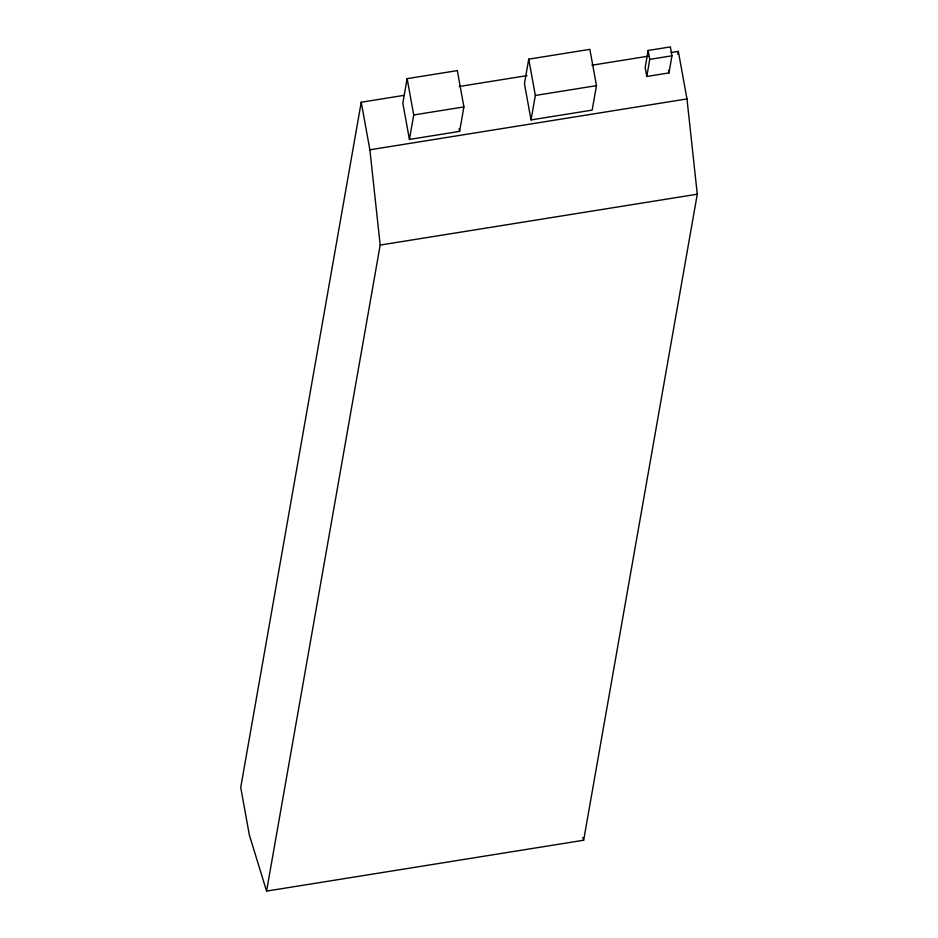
<?xml version="1.0" encoding="UTF-8"?>
<svg xmlns="http://www.w3.org/2000/svg" width="938" height="938" viewBox="0 0 938 938"><rect width="100%" height="100%" fill="white"/><g stroke="black" fill="none" stroke-linecap="round" stroke-linejoin="round"><path stroke-width="1.41" d="M404.477 95.289L361.236 102.219L240.726 787.474L249.367 835.043L266.568 891.1L583.659 840.237L697.274 194.201L686.979 98.924L678.326 51.355L671.127 52.516M407.139 78.651L402.836 103.133L409.425 139.434L459.608 131.379L463.911 106.909L457.322 70.608L407.139 78.651L413.728 114.964L409.425 139.434M266.568 891.1L380.183 245.064L369.877 149.799L361.236 102.219M528.739 59.153L524.436 83.623L531.037 119.923L592.159 110.121L596.474 85.651L589.873 49.339L528.739 59.153L535.34 95.453L531.037 119.923M648.158 50.464L645.156 67.559L646.774 76.47L668.97 72.906L671.983 55.799L670.365 46.9L648.158 50.464L649.776 59.364L646.774 76.47M677.822 54.24L678.326 51.355M459.245 86.495L526.992 75.626M591.855 65.226L648.064 56.21M649.776 59.364L671.983 55.799M413.728 114.964L463.911 106.909M535.34 95.453L596.474 85.651M369.877 149.799L686.979 98.924M380.183 245.064L697.274 194.201M582.826 837.505L583.659 840.237M668.513 70.362L668.97 72.906M459.104 128.588L459.608 131.379"/></g></svg>
